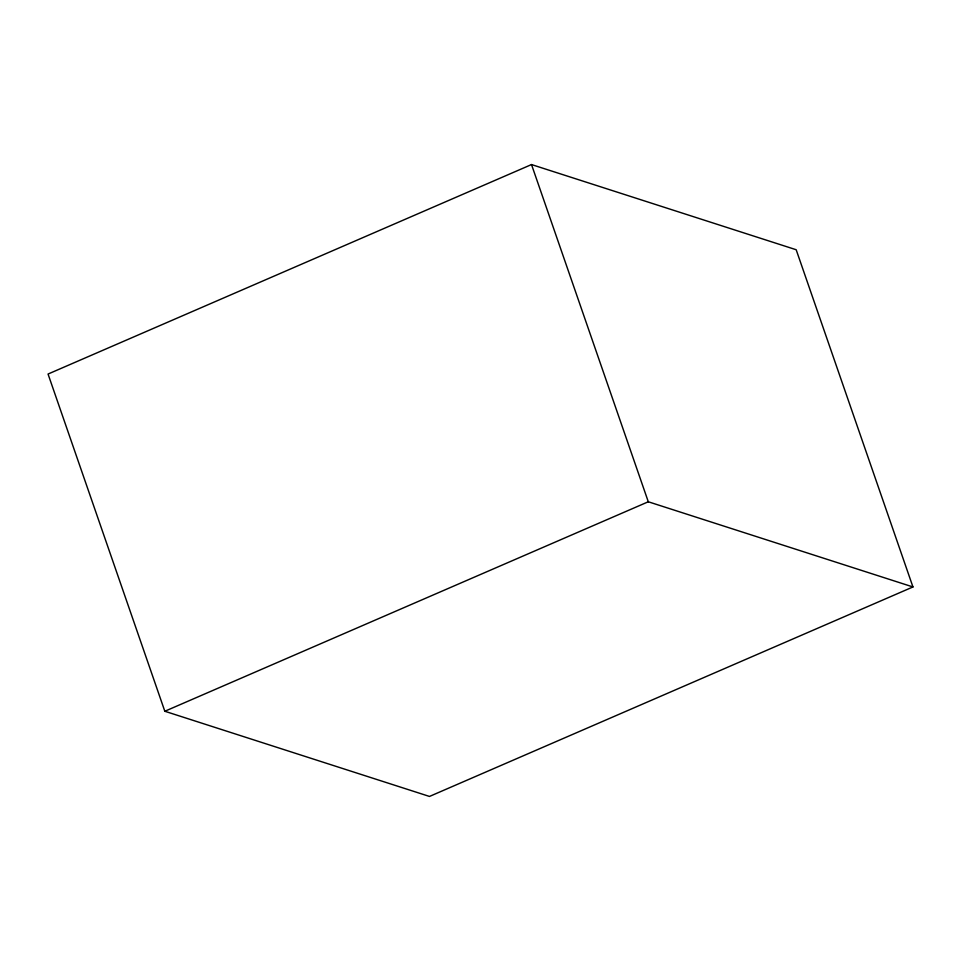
<?xml version="1.0" encoding="UTF-8"?>
<svg xmlns="http://www.w3.org/2000/svg" width="961" height="961" viewBox="0 0 961 961"><rect width="100%" height="100%" fill="white"/><g stroke="black" fill="none" stroke-linecap="round" stroke-linejoin="round"><path stroke-width="1.44" d="M531.517 164.559L48.05 374.045L164.824 711.26L429.483 796.441L912.95 586.955L796.176 249.74L531.517 164.559L648.291 501.774L912.95 586.955M164.824 711.26L648.291 501.774"/></g></svg>
